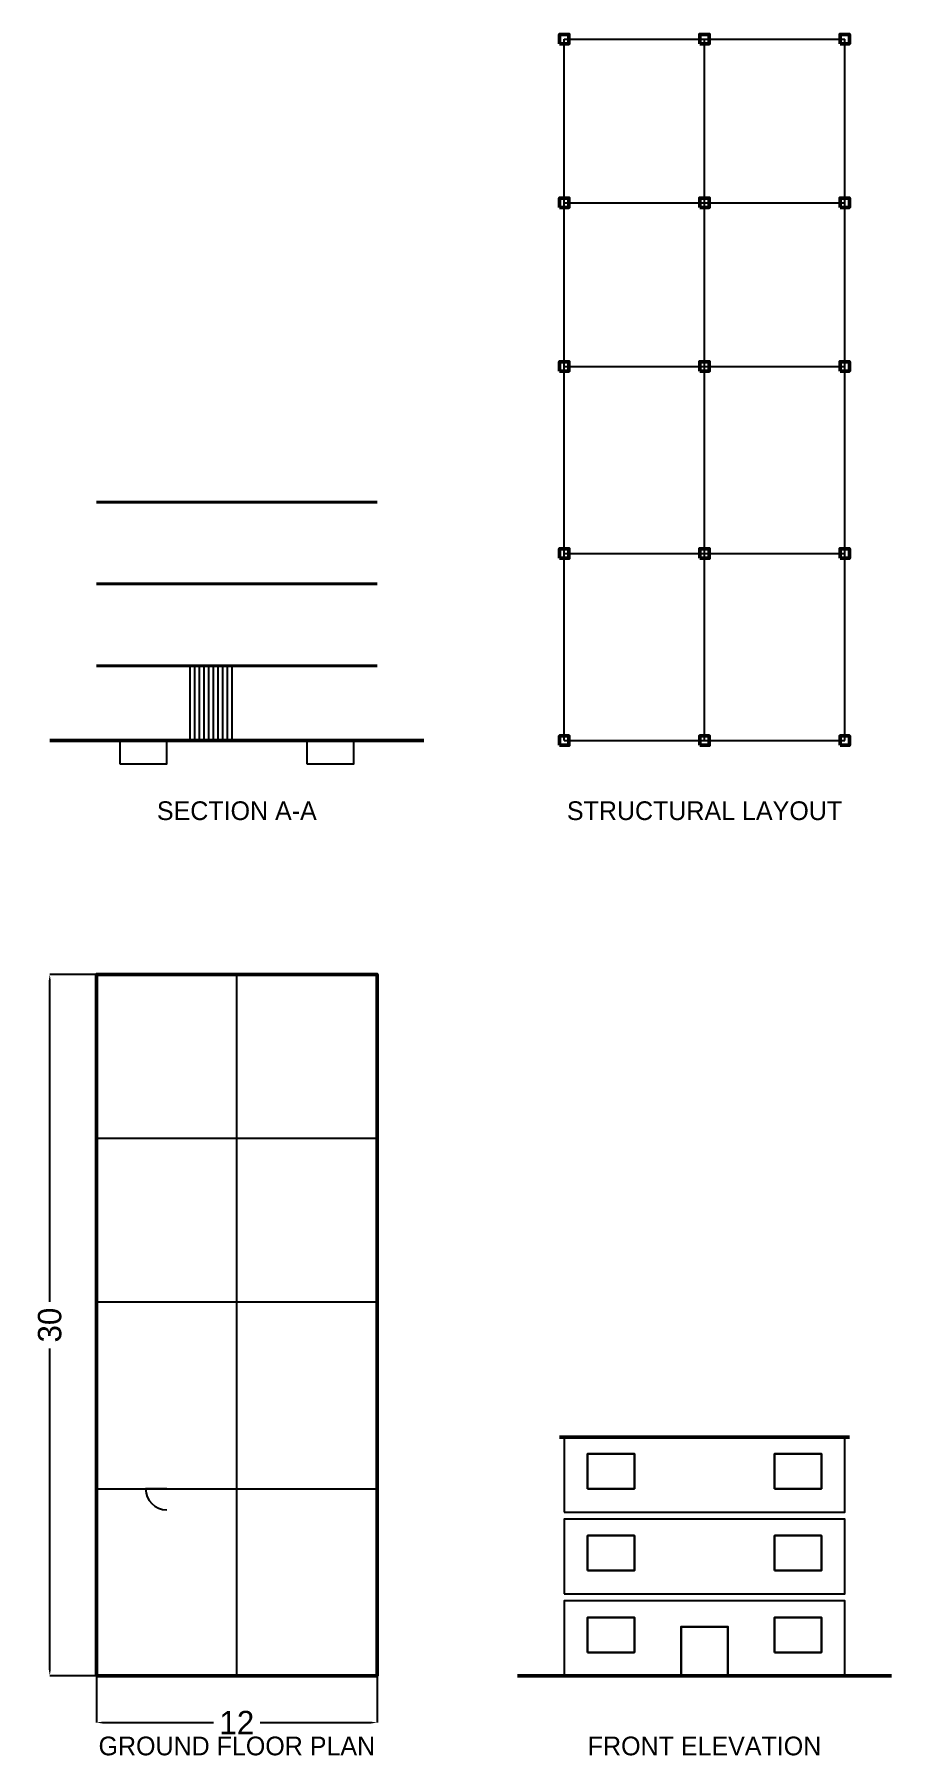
# Model space of a CAD drawing. Header units: metres. Extents: x -2.7 to 34, y -3.4 to 70.2.
import ezdxf
from ezdxf.enums import TextEntityAlignment as Align

# ---------------------------------------------------------------- set-up
doc = ezdxf.new("R2010")
doc.units = ezdxf.units.M
for name, color, linetype in [('DIMENSIONS', 1, 'Continuous'), ('DOORS', 6, 'Continuous'), ('STRUCTURAL', 3, 'Continuous'), ('TEXT', 2, 'Continuous'), ('WALLS', 7, 'Continuous'), ('WINDOWS', 4, 'Continuous')]:
    doc.layers.add(name, color=color, linetype=linetype)
doc.dimstyles.get("Standard").update_dxf_attribs({"dimtxt": 2.5, "dimasz": 2.5, "dimexe": 1.25, "dimexo": 0.625, "dimtad": 1, "dimcen": 2.5, "dimazin": 3, "dimtfac": 1, "dimtmove": 0, "dimatfit": 3})

# ---------------------------------------------------------------- blocks, each defined once
blk = doc.blocks.new('_CLOSEDFILLED')
at = {"color": 0, "linetype": 'BYBLOCK'}
blk.add_solid([(-1, 0.16), (0, 0), (-1, -0.16)], dxfattribs=at)
blk = doc.blocks.new('*D1')
for p, q in [((0, 0), (0, -2)), ((12, 0), (12, -2)), ((0.25, -2), (5, -2)), ((7, -2), (11.75, -2))]:
    blk.add_line(p, q)
at = {"layer": 'Defpoints'}
for p in [(0, 0), (12, 0), (0, -2)]:
    blk.add_point(p, dxfattribs=at)
at = {"layer": 'DIMENSIONS', "xscale": 0.25, "yscale": 0.25, "rotation": 180}
blk.add_blockref('_CLOSEDFILLED', (0, -2), dxfattribs=at)
at = {"layer": 'DIMENSIONS', "xscale": 0.25, "yscale": 0.25}
blk.add_blockref('_CLOSEDFILLED', (12, -2), dxfattribs=at)
at = {"layer": 'DIMENSIONS', "insert": (6, -2), "char_height": 1, "attachment_point": 5}
blk.add_mtext('12', dxfattribs=at)
blk = doc.blocks.new('*D2')
for p, q in [((0, 30), (-2, 30)), ((-2, 16), (-2, 29.75)), ((-2, 0.25), (-2, 14)), ((0, 0), (-2, 0))]:
    blk.add_line(p, q)
at = {"layer": 'Defpoints'}
for p in [(0, 30), (-2, 0), (0, 0)]:
    blk.add_point(p, dxfattribs=at)
at = {"layer": 'DIMENSIONS', "xscale": 0.25, "yscale": 0.25}
for p, rotation in [((-2, 30), 90), ((-2, 0), 270)]:
    blk.add_blockref('_CLOSEDFILLED', p, dxfattribs=dict(at, rotation=rotation))
at = {"layer": 'DIMENSIONS', "insert": (-2, 15), "char_height": 1, "attachment_point": 5, "rotation": 90}
blk.add_mtext('30', dxfattribs=at)

msp = doc.modelspace()

# ---------------------------------------------------------------- linework, layer by layer
at = {"layer": 'DIMENSIONS'}
for p, q in [((20, 40), (20, 70)), ((20, 70), (32, 70)), ((26, 40), (26, 70)), ((32, 40), (32, 70)), ((20, 63), (32, 63)), ((20, 56), (32, 56)), ((20, 48), (32, 48)), ((20, 40), (32, 40))]:
    msp.add_line(p, q, dxfattribs=at)
at = {"layer": 'DOORS'}
msp.add_line((3, 8), (2.1, 8), dxfattribs=at)
at = {"layer": 'DOORS', "lineweight": 30}
msp.add_lwpolyline([(25, 0), (27, 0), (27, 2.1), (25, 2.1)], close=True, dxfattribs=at)
at = {"layer": 'DOORS'}
msp.add_arc((3, 8), 0.9, 180, 270, dxfattribs=at)
at = {"layer": 'STRUCTURAL'}
for p, q in [((4, 40), (4, 43.2)), ((4.2, 40), (4.2, 43.2)), ((4.4, 40), (4.4, 43.2)), ((4.6, 40), (4.6, 43.2)), ((4.8, 40), (4.8, 43.2)), ((5, 40), (5, 43.2)), ((5.2, 40), (5.2, 43.2)), ((5.4, 40), (5.4, 43.2)), ((5.6, 40), (5.6, 43.2)), ((5.8, 40), (5.8, 43.2))]:
    msp.add_line(p, q, dxfattribs=at)
at = {"layer": 'STRUCTURAL', "lineweight": 50}
for points in [[(19.8, 69.8), (20.2, 69.8), (20.2, 70.2), (19.8, 70.2)], [(25.8, 69.8), (26.2, 69.8), (26.2, 70.2), (25.8, 70.2)], [(31.8, 69.8), (32.2, 69.8), (32.2, 70.2), (31.8, 70.2)], [(19.8, 62.8), (20.2, 62.8), (20.2, 63.2), (19.8, 63.2)], [(25.8, 62.8), (26.2, 62.8), (26.2, 63.2), (25.8, 63.2)], [(31.8, 62.8), (32.2, 62.8), (32.2, 63.2), (31.8, 63.2)], [(19.8, 55.8), (20.2, 55.8), (20.2, 56.2), (19.8, 56.2)], [(25.8, 55.8), (26.2, 55.8), (26.2, 56.2), (25.8, 56.2)], [(31.8, 55.8), (32.2, 55.8), (32.2, 56.2), (31.8, 56.2)], [(19.8, 47.8), (20.2, 47.8), (20.2, 48.2), (19.8, 48.2)], [(25.8, 47.8), (26.2, 47.8), (26.2, 48.2), (25.8, 48.2)], [(31.8, 47.8), (32.2, 47.8), (32.2, 48.2), (31.8, 48.2)], [(19.8, 39.8), (20.2, 39.8), (20.2, 40.2), (19.8, 40.2)], [(25.8, 39.8), (26.2, 39.8), (26.2, 40.2), (25.8, 40.2)], [(31.8, 39.8), (32.2, 39.8), (32.2, 40.2), (31.8, 40.2)]]:
    msp.add_lwpolyline(points, close=True, dxfattribs=at)
at = {"layer": 'STRUCTURAL', "lineweight": 25}
for points in [[(1, 39), (3, 39), (3, 40), (1, 40)], [(9, 39), (11, 39), (11, 40), (9, 40)]]:
    msp.add_lwpolyline(points, close=True, dxfattribs=at)
at = {"layer": 'WALLS', "lineweight": 40}
for p, q in [((0, 50.2), (12, 50.2)), ((0, 46.7), (12, 46.7)), ((0, 43.2), (12, 43.2))]:
    msp.add_line(p, q, dxfattribs=at)
at = {"layer": 'WALLS', "lineweight": 50}
for p, q in [((-2, 40), (14, 40)), ((19.8, 10.2), (32.2, 10.2)), ((18, 0), (34, 0))]:
    msp.add_line(p, q, dxfattribs=at)
at = {"layer": 'WALLS'}
for p, q in [((6, 0), (6, 30)), ((0, 23), (12, 23)), ((0, 16), (12, 16)), ((0, 8), (12, 8))]:
    msp.add_line(p, q, dxfattribs=at)
at = {"layer": 'WALLS', "lineweight": 50}
msp.add_lwpolyline([(0, 0), (12, 0), (12, 30), (0, 30)], close=True, dxfattribs=at)
at = {"layer": 'WALLS', "lineweight": 25}
for points in [[(20, 7), (32, 7), (32, 10.2), (20, 10.2)], [(20, 3.5), (32, 3.5), (32, 6.7), (20, 6.7)], [(20, 0), (32, 0), (32, 3.2), (20, 3.2)]]:
    msp.add_lwpolyline(points, close=True, dxfattribs=at)
at = {"layer": 'WINDOWS', "lineweight": 40}
msp.add_line((2, 0), (4, 0), dxfattribs=at)
at = {"layer": 'WINDOWS', "lineweight": 30}
for points in [[(21, 8), (23, 8), (23, 9.5), (21, 9.5)], [(29, 8), (31, 8), (31, 9.5), (29, 9.5)], [(21, 4.5), (23, 4.5), (23, 6), (21, 6)], [(29, 4.5), (31, 4.5), (31, 6), (29, 6)], [(21, 1), (23, 1), (23, 2.5), (21, 2.5)], [(29, 1), (31, 1), (31, 2.5), (29, 2.5)]]:
    msp.add_lwpolyline(points, close=True, dxfattribs=at)

# ---------------------------------------------------------------- texts
at = {"layer": 'TEXT'}
for s, p in [('SECTION A-A', (6, 37)), ('STRUCTURAL LAYOUT', (26, 37)), ('GROUND FLOOR PLAN', (6, -3)), ('FRONT ELEVATION', (26, -3))]:
    msp.add_text(s, height=0.8, dxfattribs=at).set_placement(p, align=Align.MIDDLE_CENTER)

# ---------------------------------------------------------------- dimensions: what is measured, and where the dimension line sits
at = {"layer": 'DIMENSIONS'}
dim = msp.add_linear_dim(base=(-2, 0), p1=(0, 0), p2=(0, 30), angle=90, dimstyle='Standard', dxfattribs=at)
dim.commit()
dim.dimension.update_dxf_attribs({"geometry": '*D2', "text_midpoint": (-2, 15)})
dim = msp.add_linear_dim(base=(0, -2), p1=(0, 0), p2=(12, 0), dimstyle='Standard', dxfattribs=at)
dim.commit()
dim.dimension.update_dxf_attribs({"geometry": '*D1', "text_midpoint": (6, -2)})

doc.saveas('drawing.dxf')
